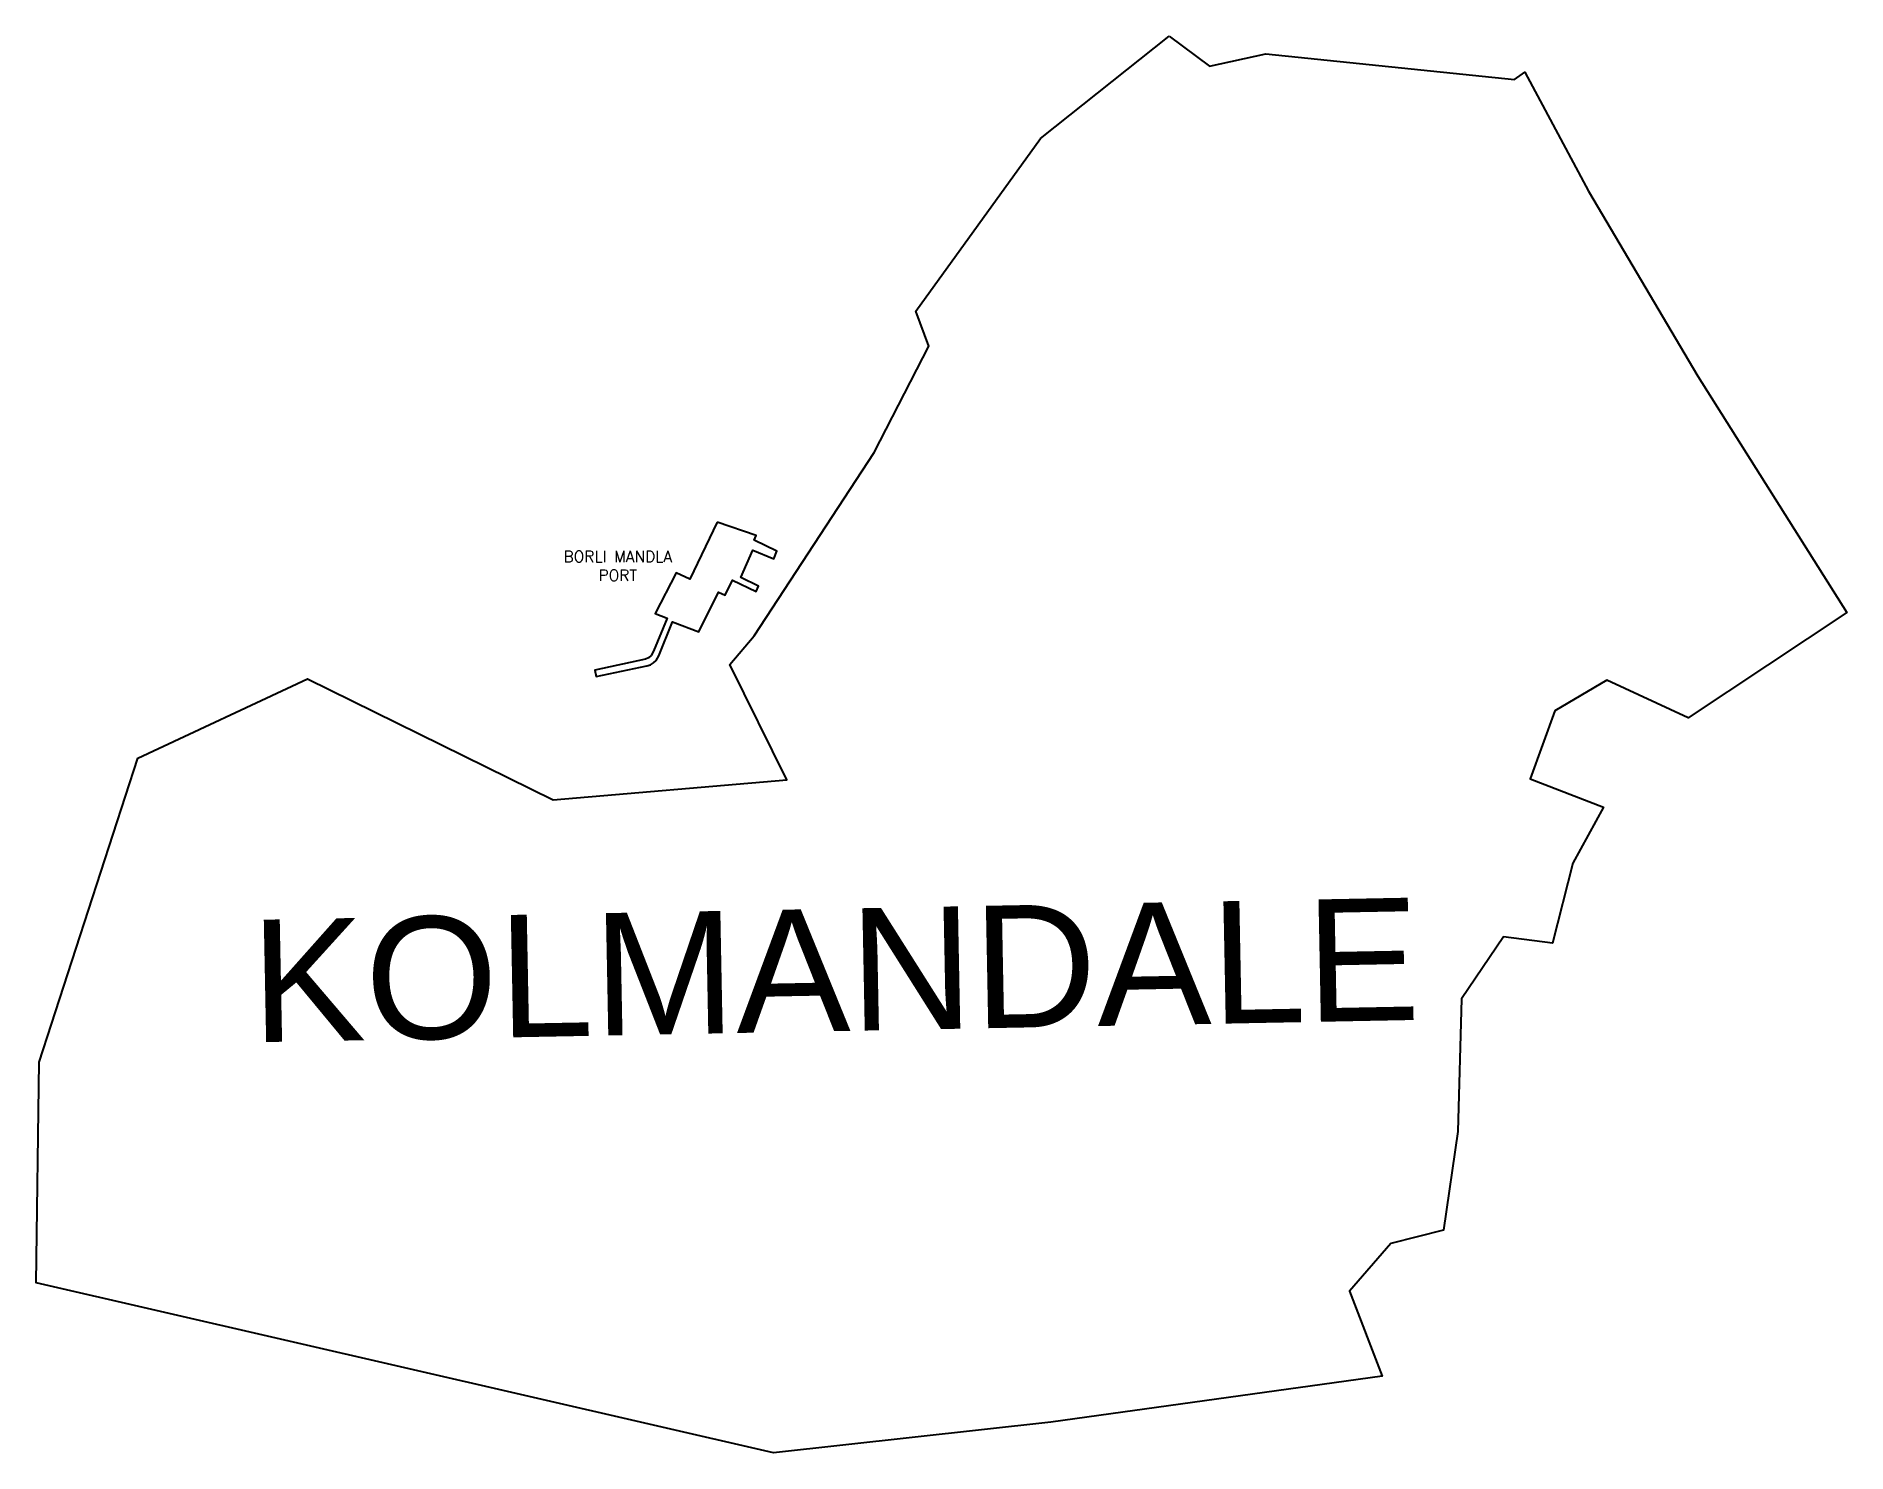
# Model space of a CAD drawing. Header units: metres. Extents: x 278809 to 280417, y 2046466 to 2047724.
import ezdxf

# ---------------------------------------------------------------- set-up
doc = ezdxf.new("R2010")
doc.units = ezdxf.units.M
for name, color, linetype in [('PORT', 5, 'Continuous'), ('PORT TEXT', 7, 'Continuous'), ('village', 3, 'Continuous'), ('VILLAGE NAME', 250, 'Continuous')]:
    doc.layers.add(name, color=color, linetype=linetype)
doc.styles.get("Standard").update_dxf_attribs({"font": 'simplex.shx'})

msp = doc.modelspace()

# ---------------------------------------------------------------- linework, layer by layer
at = {"color": 3, "flags": 128}
msp.add_lwpolyline([(279814.8, 2047724.4), (279850.7, 2047697.6)], dxfattribs=at)
at = {"layer": 'PORT', "flags": 128}
msp.add_lwpolyline([(279413.5, 2047292.5), (279389, 2047242), (279377, 2047247.5), (279358.4, 2047211.5), (279368.8, 2047207.2), (279356.9, 2047178), (279354.7, 2047174.2), (279352.3, 2047172), (279349.6, 2047170.9), (279304.8, 2047161), (279306, 2047155.3), (279350.9, 2047164.8), (279354.2, 2047165.8), (279356.8, 2047167.5), (279359.2, 2047169.8), (279361.5, 2047173.7), (279373.6, 2047204), (279397.1, 2047195), (279414.4, 2047230.3), (279420.5, 2047227.6), (279427.1, 2047241), (279448, 2047231.1), (279450.2, 2047235.7), (279434.5, 2047243.3), (279445.1, 2047267.6), (279463.8, 2047260), (279466.4, 2047266.9), (279446.2, 2047276.5), (279447.9, 2047280.8)], close=True, dxfattribs=at)
at = {"layer": 'village', "color": 3}
for points in [[(278811.1, 2046812.7, 0), (278898.8, 2047082.8, 0), (279049.4, 2047153.4, 0), (279267.6, 2047046, 0), (279475.1, 2047063.7, 0), (279424.6, 2047166.1, 0), (279446.3, 2047191.5, 0), (279552.7, 2047354.6, 0), (279601.3, 2047448.9, 0), (279589.7, 2047480.2, 0), (279700.7, 2047633.5, 0), (279814.8, 2047724.4, 0)], [(279850.7, 2047697.6, 0), (279900.6, 2047708.6, 0), (280121.7, 2047685.9, 0), (280130.7, 2047692.5, 0), (280187.3, 2047586.7, 0), (280284.3, 2047422.2, 0), (280416.7, 2047212.2, 0), (280275.9, 2047118.6, 0), (280203.6, 2047152.3, 0), (280157.5, 2047125, 0), (280135.5, 2047064.5, 0), (280200.7, 2047039.2, 0), (280173.3, 2046989.6, 0), (280155.3, 2046918.6, 0), (280111.9, 2046924.1, 0), (280074.5, 2046869.1, 0), (280071.2, 2046751.1, 0), (280058.6, 2046663.6, 0), (280011.8, 2046651.6, 0), (279974.9, 2046609.4, 0), (280004, 2046533.9, 0), (279709.6, 2046493, 0), (279463.4, 2046465.7, 0), (278808.5, 2046616.8, 0), (278811.1, 2046812.7, 0)]]:
    msp.add_polyline3d(points, dxfattribs=at)

# ---------------------------------------------------------------- texts
at = {"layer": 'PORT TEXT', "insert": (279261.5, 2047267), "char_height": 10, "width": 127.223, "attachment_point": 1}
msp.add_mtext('\\pxqc;BORLI MANDLA PORT ', dxfattribs=at)
at = {"layer": 'VILLAGE NAME', "insert": (278998.2, 2046939.1), "char_height": 108.748, "attachment_point": 1, "rotation": 1.1028}
msp.add_mtext_dynamic_manual_height_columns('{\\fArial|b0|i0|c0|p34;KOLMANDALE}', width=726.929, gutter_width=543.7, heights=[0], dxfattribs=at)

doc.saveas('drawing.dxf')
